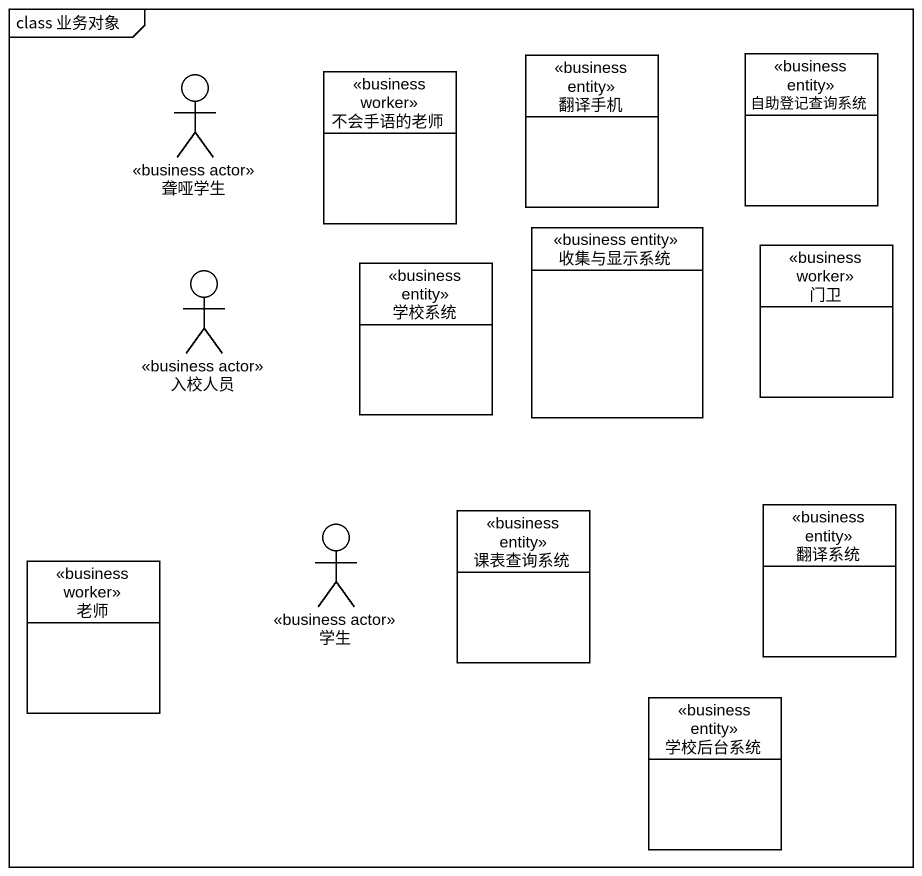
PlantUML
@startuml
mainframe class 业务对象
allowmixing
hide circle
hide empty members
actor 聋哑学生 <<business actor>>
class 不会手语的老师 <<business worker>>
class 翻译手机 <<business entity>>
class 自助登记查询系统 <<business entity>>
actor 入校人员 <<business actor>>
class 学校系统 <<business entity>>
class 收集与显示系统 <<business entity>>
class 门卫 <<business worker>>
actor 学生 <<business actor>>
class 课表查询系统 <<business entity>>
class 翻译系统 <<business entity>>
class 老师 <<business worker>>
class 学校后台系统 <<business entity>>
@enduml
